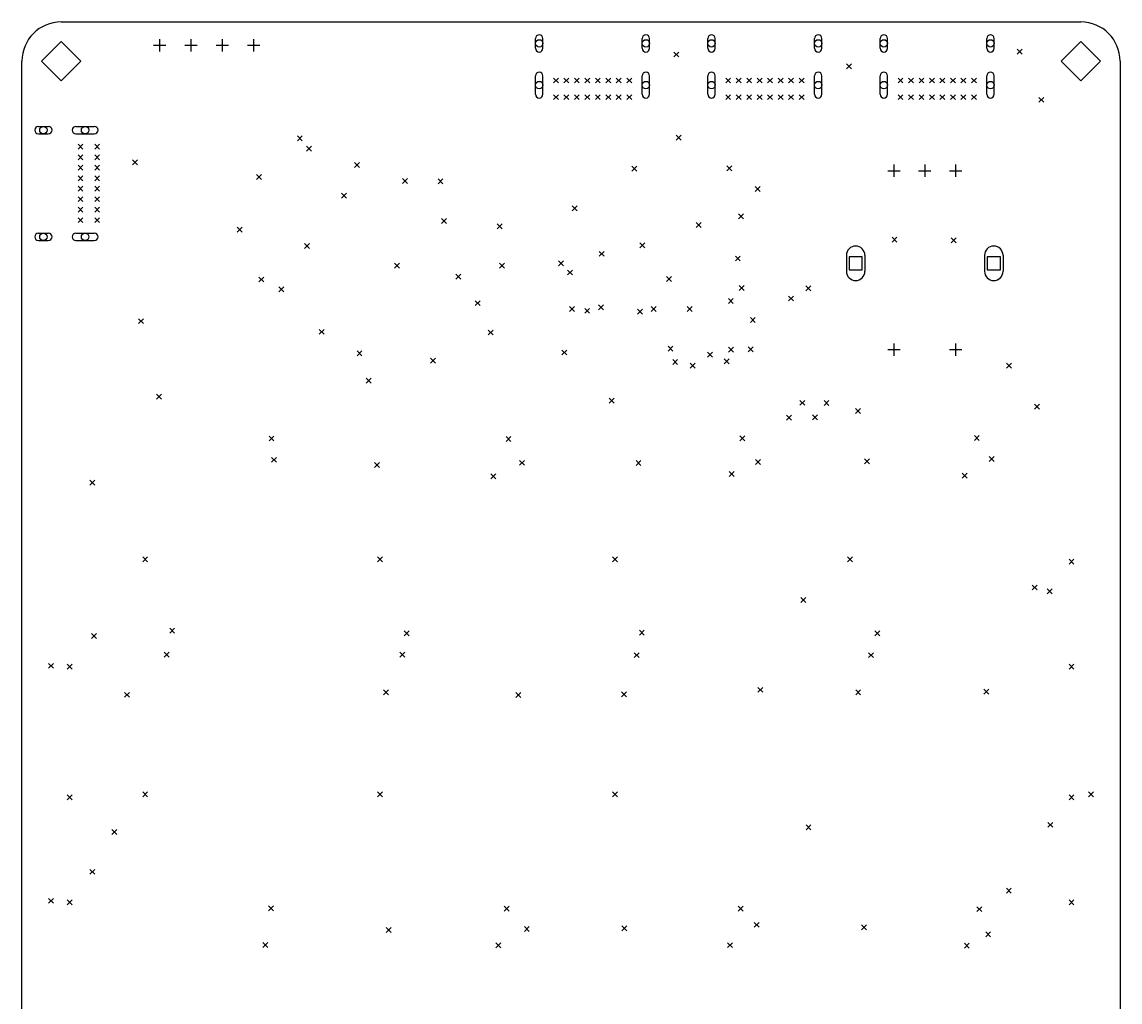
# Model space of a CAD drawing. Extents: x 40 to 137, y -218 to -60.
# Drawn here: x 43.7 to 132.7, y -139 to -59.6 of the extents above; entities that cross this region are included whole.
import ezdxf

# ---------------------------------------------------------------- set-up
doc = ezdxf.new("R2010")
doc.units = 0
doc.layers.add('BLACK', color=7, linetype='CONTINUOUS')

msp = doc.modelspace()

# ---------------------------------------------------------------- linework, layer by layer
at = {"layer": 'BLACK', "linetype": 'CONTINUOUS'}
for p, q in [((46.863, -59.563), (129.54, -59.563)), ((46.863, -61.138), (45.263, -62.738)), ((48.463, -62.738), (46.863, -61.138)), ((54.8513, -60.9553), (54.8513, -61.9553)), ((57.3913, -60.9553), (57.3913, -61.9553)), ((59.9313, -60.9553), (59.9313, -61.9553)), ((62.4713, -60.9553), (62.4713, -61.9553)), ((85.3259, -61.699), (85.3259, -60.899)), ((85.9259, -61.699), (85.9259, -60.899)), ((93.9759, -61.699), (93.9759, -60.899)), ((94.5759, -61.699), (94.5759, -60.899)), ((99.2959, -61.699), (99.2959, -60.899)), ((99.8959, -61.699), (99.8959, -60.899)), ((107.946, -61.699), (107.946, -60.899)), ((108.546, -61.699), (108.546, -60.899)), ((113.266, -61.699), (113.266, -60.899)), ((113.866, -61.699), (113.866, -60.899)), ((121.916, -61.699), (121.916, -60.899)), ((122.516, -61.699), (122.516, -60.899)), ((129.54, -61.138), (127.94, -62.738)), ((131.14, -62.738), (129.54, -61.138)), ((54.3513, -61.4553), (55.3513, -61.4553)), ((56.8913, -61.4553), (57.8913, -61.4553)), ((59.4313, -61.4553), (60.4313, -61.4553)), ((61.9713, -61.4553), (62.9713, -61.4553)), ((96.5384, -61.9995), (96.9384, -62.3995)), ((96.9384, -61.9995), (96.5384, -62.3995)), ((124.387, -61.776), (124.787, -62.176)), ((124.787, -61.776), (124.387, -62.176)), ((43.688, -187.325), (43.688, -62.738)), ((45.263, -62.738), (46.863, -64.338)), ((46.863, -64.338), (48.463, -62.738)), ((110.544, -62.9698), (110.944, -63.3698)), ((110.944, -62.9698), (110.544, -63.3698)), ((127.94, -62.738), (129.54, -64.338)), ((129.54, -64.338), (131.14, -62.738)), ((132.715, -62.738), (132.715, -187.325)), ((85.3259, -65.429), (85.3259, -63.929)), ((85.9259, -65.429), (85.9259, -63.929)), ((93.9759, -65.429), (93.9759, -63.929)), ((94.5759, -65.429), (94.5759, -63.929)), ((99.2959, -65.429), (99.2959, -63.929)), ((99.8959, -65.429), (99.8959, -63.929)), ((107.946, -65.429), (107.946, -63.929)), ((108.546, -65.429), (108.546, -63.929)), ((113.266, -65.429), (113.266, -63.929)), ((113.866, -65.429), (113.866, -63.929)), ((121.916, -65.429), (121.916, -63.929)), ((122.516, -65.429), (122.516, -63.929)), ((86.7759, -64.109), (87.1759, -64.509)), ((87.1759, -64.109), (86.7759, -64.509)), ((87.6259, -64.109), (88.0259, -64.509)), ((88.0259, -64.109), (87.6259, -64.509)), ((88.4759, -64.109), (88.8759, -64.509)), ((88.8759, -64.109), (88.4759, -64.509)), ((89.3259, -64.109), (89.7259, -64.509)), ((89.7259, -64.109), (89.3259, -64.509)), ((90.1759, -64.109), (90.5759, -64.509)), ((90.5759, -64.109), (90.1759, -64.509)), ((91.0259, -64.109), (91.4259, -64.509)), ((91.4259, -64.109), (91.0259, -64.509)), ((91.8759, -64.109), (92.2759, -64.509)), ((92.2759, -64.109), (91.8759, -64.509)), ((92.7259, -64.109), (93.1259, -64.509)), ((93.1259, -64.109), (92.7259, -64.509)), ((100.746, -64.109), (101.146, -64.509)), ((101.146, -64.109), (100.746, -64.509)), ((101.596, -64.109), (101.996, -64.509)), ((101.996, -64.109), (101.596, -64.509)), ((102.446, -64.109), (102.846, -64.509)), ((102.846, -64.109), (102.446, -64.509)), ((103.296, -64.109), (103.696, -64.509)), ((103.696, -64.109), (103.296, -64.509)), ((104.146, -64.109), (104.546, -64.509)), ((104.546, -64.109), (104.146, -64.509)), ((104.996, -64.109), (105.396, -64.509)), ((105.396, -64.109), (104.996, -64.509)), ((105.846, -64.109), (106.246, -64.509)), ((106.246, -64.109), (105.846, -64.509)), ((106.696, -64.109), (107.096, -64.509)), ((107.096, -64.109), (106.696, -64.509)), ((114.716, -64.109), (115.116, -64.509)), ((115.116, -64.109), (114.716, -64.509)), ((115.566, -64.109), (115.966, -64.509)), ((115.966, -64.109), (115.566, -64.509)), ((116.416, -64.109), (116.816, -64.509)), ((116.816, -64.109), (116.416, -64.509)), ((117.266, -64.109), (117.666, -64.509)), ((117.666, -64.109), (117.266, -64.509)), ((118.116, -64.109), (118.516, -64.509)), ((118.516, -64.109), (118.116, -64.509)), ((118.966, -64.109), (119.366, -64.509)), ((119.366, -64.109), (118.966, -64.509)), ((119.816, -64.109), (120.216, -64.509)), ((120.216, -64.109), (119.816, -64.509)), ((120.666, -64.109), (121.066, -64.509)), ((121.066, -64.109), (120.666, -64.509)), ((86.7759, -65.459), (87.1759, -65.859)), ((87.1759, -65.459), (86.7759, -65.859)), ((87.6259, -65.459), (88.0259, -65.859)), ((88.0259, -65.459), (87.6259, -65.859)), ((88.4759, -65.459), (88.8759, -65.859)), ((88.8759, -65.459), (88.4759, -65.859)), ((89.3259, -65.459), (89.7259, -65.859)), ((89.7259, -65.459), (89.3259, -65.859)), ((90.1759, -65.459), (90.5759, -65.859)), ((90.5759, -65.459), (90.1759, -65.859)), ((91.0259, -65.459), (91.4259, -65.859)), ((91.4259, -65.459), (91.0259, -65.859)), ((91.8759, -65.459), (92.2759, -65.859)), ((92.2759, -65.459), (91.8759, -65.859)), ((92.7259, -65.459), (93.1259, -65.859)), ((93.1259, -65.459), (92.7259, -65.859)), ((100.746, -65.459), (101.146, -65.859)), ((101.146, -65.459), (100.746, -65.859)), ((101.596, -65.459), (101.996, -65.859)), ((101.996, -65.459), (101.596, -65.859)), ((102.446, -65.459), (102.846, -65.859)), ((102.846, -65.459), (102.446, -65.859)), ((103.296, -65.459), (103.696, -65.859)), ((103.696, -65.459), (103.296, -65.859)), ((104.146, -65.459), (104.546, -65.859)), ((104.546, -65.459), (104.146, -65.859)), ((104.996, -65.459), (105.396, -65.859)), ((105.396, -65.459), (104.996, -65.859)), ((105.846, -65.459), (106.246, -65.859)), ((106.246, -65.459), (105.846, -65.859)), ((106.696, -65.459), (107.096, -65.859)), ((107.096, -65.459), (106.696, -65.859)), ((114.716, -65.459), (115.116, -65.859)), ((115.116, -65.459), (114.716, -65.859)), ((115.566, -65.459), (115.966, -65.859)), ((115.966, -65.459), (115.566, -65.859)), ((116.416, -65.459), (116.816, -65.859)), ((116.816, -65.459), (116.416, -65.859)), ((117.266, -65.459), (117.666, -65.859)), ((117.666, -65.459), (117.266, -65.859)), ((118.116, -65.459), (118.516, -65.859)), ((118.516, -65.459), (118.116, -65.859)), ((118.966, -65.459), (119.366, -65.859)), ((119.366, -65.459), (118.966, -65.859)), ((119.816, -65.459), (120.216, -65.859)), ((120.216, -65.459), (119.816, -65.859)), ((120.666, -65.459), (121.066, -65.859)), ((121.066, -65.459), (120.666, -65.859)), ((126.14, -65.6749), (126.54, -66.0749)), ((126.54, -65.6749), (126.14, -66.0749)), ((45.024, -68.0285), (45.824, -68.0285)), ((48.054, -68.0285), (49.554, -68.0285)), ((45.024, -68.6285), (45.824, -68.6285)), ((48.054, -68.6285), (49.554, -68.6285)), ((66.0178, -68.7864), (66.4178, -69.1864)), ((66.4178, -68.7864), (66.0178, -69.1864)), ((96.7264, -68.7402), (97.1264, -69.1402)), ((97.1264, -68.7402), (96.7264, -69.1402)), ((48.234, -69.4785), (48.634, -69.8785)), ((48.634, -69.4785), (48.234, -69.8785)), ((48.234, -70.3285), (48.634, -70.7285)), ((48.634, -70.3285), (48.234, -70.7285)), ((49.584, -69.4785), (49.984, -69.8785)), ((49.984, -69.4785), (49.584, -69.8785)), ((49.584, -70.3285), (49.984, -70.7285)), ((49.984, -70.3285), (49.584, -70.7285)), ((66.7544, -69.6246), (67.1544, -70.0246)), ((67.1544, -69.6246), (66.7544, -70.0246)), ((48.234, -71.1785), (48.634, -71.5785)), ((48.634, -71.1785), (48.234, -71.5785)), ((49.584, -71.1785), (49.984, -71.5785)), ((49.984, -71.1785), (49.584, -71.5785)), ((52.662, -70.7371), (53.062, -71.1371)), ((53.062, -70.7371), (52.662, -71.1371)), ((70.6595, -70.964), (71.0595, -71.364)), ((71.0595, -70.964), (70.6595, -71.364)), ((114.38, -71.128), (114.38, -72.128)), ((116.88, -71.128), (116.88, -72.128)), ((119.38, -71.128), (119.38, -72.128)), ((48.234, -72.0285), (48.634, -72.4285)), ((48.634, -72.0285), (48.234, -72.4285)), ((49.584, -72.0285), (49.984, -72.4285)), ((49.984, -72.0285), (49.584, -72.4285)), ((62.7158, -71.936), (63.1158, -72.336)), ((63.1158, -71.936), (62.7158, -72.336)), ((93.145, -71.2502), (93.545, -71.6502)), ((93.545, -71.2502), (93.145, -71.6502)), ((100.841, -71.2248), (101.241, -71.6248)), ((101.241, -71.2248), (100.841, -71.6248)), ((113.88, -71.628), (114.88, -71.628)), ((116.38, -71.628), (117.38, -71.628)), ((118.88, -71.628), (119.88, -71.628)), ((48.234, -72.8785), (48.634, -73.2785)), ((48.634, -72.8785), (48.234, -73.2785)), ((49.584, -72.8785), (49.984, -73.2785)), ((49.984, -72.8785), (49.584, -73.2785)), ((74.5395, -72.2535), (74.9395, -72.6535)), ((74.9395, -72.2535), (74.5395, -72.6535)), ((77.4224, -72.2916), (77.8224, -72.6916)), ((77.8224, -72.2916), (77.4224, -72.6916)), ((103.127, -72.9012), (103.527, -73.3012)), ((103.527, -72.9012), (103.127, -73.3012)), ((48.234, -73.7285), (48.634, -74.1285)), ((48.634, -73.7285), (48.234, -74.1285)), ((49.584, -73.7285), (49.984, -74.1285)), ((49.984, -73.7285), (49.584, -74.1285)), ((69.5992, -73.4473), (69.9992, -73.8473)), ((69.9992, -73.4473), (69.5992, -73.8473)), ((48.234, -74.5785), (48.634, -74.9785)), ((48.634, -74.5785), (48.234, -74.9785)), ((49.584, -74.5785), (49.984, -74.9785)), ((49.984, -74.5785), (49.584, -74.9785)), ((88.2936, -74.476), (88.6936, -74.876)), ((88.6936, -74.476), (88.2936, -74.876)), ((48.234, -75.4285), (48.634, -75.8285)), ((48.634, -75.4285), (48.234, -75.8285)), ((49.584, -75.4285), (49.984, -75.8285)), ((49.984, -75.4285), (49.584, -75.8285)), ((77.7145, -75.492), (78.1145, -75.892)), ((78.1145, -75.492), (77.7145, -75.892)), ((101.781, -75.111), (102.181, -75.511)), ((102.181, -75.111), (101.781, -75.511)), ((61.141, -76.2032), (61.541, -76.6032)), ((61.541, -76.2032), (61.141, -76.6032)), ((82.223, -75.9365), (82.623, -76.3365)), ((82.623, -75.9365), (82.223, -76.3365)), ((98.3622, -75.812), (98.7622, -76.212)), ((98.7622, -75.812), (98.3622, -76.212)), ((45.024, -76.6785), (45.824, -76.6785)), ((45.024, -77.2785), (45.824, -77.2785)), ((48.054, -76.6785), (49.554, -76.6785)), ((48.054, -77.2785), (49.554, -77.2785)), ((114.227, -77.016), (114.627, -77.416)), ((114.627, -77.016), (114.227, -77.416)), ((119.028, -77.0668), (119.428, -77.4668)), ((119.428, -77.0668), (119.028, -77.4668)), ((66.602, -77.524), (67.002, -77.924)), ((67.002, -77.524), (66.602, -77.924)), ((90.478, -78.159), (90.878, -78.559)), ((90.878, -78.159), (90.478, -78.559)), ((93.78, -77.4605), (94.18, -77.8605)), ((94.18, -77.4605), (93.78, -77.8605)), ((73.9045, -79.1115), (74.3045, -79.5115)), ((74.3045, -79.1115), (73.9045, -79.5115)), ((82.4135, -79.1115), (82.8135, -79.5115)), ((82.8135, -79.1115), (82.4135, -79.5115)), ((87.1858, -78.9308), (87.5858, -79.3308)), ((87.5858, -78.9308), (87.1858, -79.3308)), ((101.527, -78.54), (101.927, -78.94)), ((101.927, -78.54), (101.527, -78.94)), ((110.53, -78.478), (110.53, -79.778)), ((111.81, -78.5977), (110.75, -78.5977)), ((110.75, -78.5977), (110.75, -79.6583)), ((111.81, -79.6583), (111.81, -78.5977)), ((112.03, -78.478), (112.03, -79.778)), ((121.73, -78.478), (121.73, -79.778)), ((123.01, -78.5977), (121.95, -78.5977)), ((121.95, -78.5977), (121.95, -79.6583)), ((123.01, -79.6583), (123.01, -78.5977)), ((123.23, -78.478), (123.23, -79.778)), ((78.8575, -80.0005), (79.2575, -80.4005)), ((79.2575, -80.0005), (78.8575, -80.4005)), ((87.9282, -79.6732), (88.3282, -80.0732)), ((88.3282, -79.6732), (87.9282, -80.0732)), ((110.75, -79.6583), (111.81, -79.6583)), ((121.95, -79.6583), (123.01, -79.6583)), ((62.8936, -80.2418), (63.2936, -80.6418)), ((63.2936, -80.2418), (62.8936, -80.6418)), ((95.939, -80.191), (96.339, -80.591)), ((96.339, -80.191), (95.939, -80.591)), ((101.844, -80.9403), (102.245, -81.3403)), ((102.245, -80.9403), (101.844, -81.3403)), ((107.242, -80.953), (107.642, -81.353)), ((107.642, -80.953), (107.242, -81.353)), ((64.5171, -81.0415), (64.9171, -81.4415)), ((64.9171, -81.0415), (64.5171, -81.4415)), ((105.845, -81.7785), (106.245, -82.1785)), ((106.245, -81.7785), (105.845, -82.1785)), ((80.445, -82.1595), (80.845, -82.5595)), ((80.845, -82.1595), (80.445, -82.5595)), ((88.0777, -82.6294), (88.4777, -83.0294)), ((88.4777, -82.6294), (88.0777, -83.0294)), ((89.3096, -82.7818), (89.7096, -83.1818)), ((89.7096, -82.7818), (89.3096, -83.1818)), ((90.4319, -82.4899), (90.8319, -82.8899)), ((90.8319, -82.4899), (90.4319, -82.8899)), ((94.7113, -82.6396), (95.1113, -83.0396)), ((95.1113, -82.6396), (94.7113, -83.0396)), ((97.6306, -82.6396), (98.0306, -83.0396)), ((98.0306, -82.6396), (97.6306, -83.0396)), ((100.958, -81.9792), (101.358, -82.3792)), ((101.358, -81.9792), (100.958, -82.3792)), ((53.14, -83.62), (53.54, -84.02)), ((53.54, -83.62), (53.14, -84.02)), ((93.5895, -82.858), (93.9895, -83.258)), ((93.9895, -82.858), (93.5895, -83.258)), ((102.746, -83.5184), (103.146, -83.9184)), ((103.146, -83.5184), (102.746, -83.9184)), ((67.7958, -84.4836), (68.1958, -84.8836)), ((68.1958, -84.4836), (67.7958, -84.8836)), ((81.4864, -84.5344), (81.8864, -84.9344)), ((81.8864, -84.5344), (81.4864, -84.9344)), ((70.8565, -86.2235), (71.2565, -86.6235)), ((71.2565, -86.2235), (70.8565, -86.6235)), ((87.4681, -86.16), (87.8681, -86.56)), ((87.8681, -86.16), (87.4681, -86.56)), ((96.066, -85.8425), (96.466, -86.2425)), ((96.466, -85.8425), (96.066, -86.2425)), ((99.2791, -86.3251), (99.6791, -86.7251)), ((99.6791, -86.3251), (99.2791, -86.7251)), ((100.981, -85.9314), (101.381, -86.3314)), ((101.381, -85.9314), (100.981, -86.3314)), ((102.568, -85.906), (102.968, -86.306)), ((102.968, -85.906), (102.568, -86.306)), ((113.88, -86.128), (114.88, -86.128)), ((114.38, -85.628), (114.38, -86.628)), ((118.88, -86.128), (119.88, -86.128)), ((119.38, -85.628), (119.38, -86.628)), ((76.8128, -86.8204), (77.2128, -87.2204)), ((77.2128, -86.8204), (76.8128, -87.2204)), ((96.447, -86.922), (96.847, -87.322)), ((96.847, -86.922), (96.447, -87.322)), ((97.8567, -87.2268), (98.2567, -87.6268)), ((98.2567, -87.2268), (97.8567, -87.6268)), ((100.624, -86.8656), (101.024, -87.2656)), ((101.024, -86.8656), (100.624, -87.2656)), ((123.503, -87.2166), (123.903, -87.6166)), ((123.903, -87.2166), (123.503, -87.6166)), ((71.6058, -88.446), (72.0058, -88.846)), ((72.0058, -88.446), (71.6058, -88.846)), ((54.6005, -89.7287), (55.0005, -90.1287)), ((55.0005, -89.7287), (54.6005, -90.1287)), ((91.2908, -90.0716), (91.6908, -90.4716)), ((91.6908, -90.0716), (91.2908, -90.4716)), ((106.747, -90.2367), (107.147, -90.6367)), ((107.147, -90.2367), (106.747, -90.6367)), ((108.715, -90.2494), (109.115, -90.6494)), ((109.115, -90.2494), (108.715, -90.6494)), ((125.784, -90.5415), (126.184, -90.9415)), ((126.184, -90.5415), (125.784, -90.9415)), ((105.68, -91.4305), (106.08, -91.8305)), ((106.08, -91.4305), (105.68, -91.8305)), ((107.788, -91.4178), (108.188, -91.8178)), ((108.188, -91.4178), (107.788, -91.8178)), ((111.268, -90.9098), (111.668, -91.3098)), ((111.668, -90.9098), (111.268, -91.3098)), ((63.7191, -93.1323), (64.1191, -93.5323)), ((64.1191, -93.1323), (63.7191, -93.5323)), ((82.9342, -93.1704), (83.3342, -93.5704)), ((83.3342, -93.1704), (82.9342, -93.5704)), ((101.883, -93.1069), (102.283, -93.5069)), ((102.283, -93.1069), (101.883, -93.5069)), ((120.907, -93.0815), (121.307, -93.4815)), ((121.307, -93.0815), (120.907, -93.4815)), ((63.9223, -94.8595), (64.3223, -95.2595)), ((64.3223, -94.8595), (63.9223, -95.2595)), ((84.0264, -95.1008), (84.4264, -95.5008)), ((84.4264, -95.1008), (84.0264, -95.5008)), ((93.4752, -95.1262), (93.8752, -95.5262)), ((93.8752, -95.1262), (93.4752, -95.5262)), ((103.153, -95.0373), (103.553, -95.4373)), ((103.553, -95.0373), (103.153, -95.4373)), ((112.006, -94.9738), (112.406, -95.3738)), ((112.406, -94.9738), (112.006, -95.3738)), ((122.101, -94.7833), (122.501, -95.1833)), ((122.501, -94.7833), (122.101, -95.1833)), ((72.2662, -95.2786), (72.6662, -95.6786)), ((72.6662, -95.2786), (72.2662, -95.6786)), ((101.032, -96.0025), (101.432, -96.4025)), ((101.432, -96.0025), (101.032, -96.4025)), ((119.917, -96.1422), (120.317, -96.5422)), ((120.317, -96.1422), (119.917, -96.5422)), ((49.203, -96.701), (49.603, -97.101)), ((49.603, -96.701), (49.203, -97.101)), ((81.715, -96.193), (82.115, -96.593)), ((82.115, -96.193), (81.715, -96.593)), ((53.475, -102.924), (53.875, -103.324)), ((53.875, -102.924), (53.475, -103.324)), ((72.525, -102.924), (72.925, -103.324)), ((72.925, -102.924), (72.525, -103.324)), ((91.575, -102.924), (91.975, -103.324)), ((91.975, -102.924), (91.575, -103.324)), ((110.625, -102.924), (111.025, -103.324)), ((111.025, -102.924), (110.625, -103.324)), ((128.578, -103.114), (128.978, -103.514)), ((128.978, -103.114), (128.578, -103.514)), ((125.593, -105.21), (125.993, -105.61)), ((125.993, -105.21), (125.593, -105.61)), ((126.8, -105.527), (127.2, -105.927)), ((127.2, -105.527), (126.8, -105.927)), ((106.848, -106.213), (107.248, -106.613)), ((107.248, -106.213), (106.848, -106.613)), ((49.33, -109.147), (49.73, -109.547)), ((49.73, -109.147), (49.33, -109.547)), ((55.6673, -108.703), (56.0673, -109.102)), ((56.0673, -108.703), (55.6673, -109.102)), ((74.6792, -108.931), (75.0792, -109.331)), ((75.0792, -108.931), (74.6792, -109.331)), ((93.7419, -108.868), (94.1419, -109.268)), ((94.1419, -108.868), (93.7419, -109.268)), ((112.83, -108.918), (113.23, -109.318)), ((113.23, -108.918), (112.83, -109.318)), ((55.2228, -110.646), (55.6228, -111.046)), ((55.6228, -110.646), (55.2228, -111.046)), ((74.3236, -110.646), (74.7236, -111.046)), ((74.7236, -110.646), (74.3236, -111.046)), ((93.3228, -110.696), (93.7228, -111.096)), ((93.7228, -110.696), (93.3228, -111.096)), ((112.322, -110.696), (112.722, -111.096)), ((112.722, -110.696), (112.322, -111.096)), ((45.8375, -111.56), (46.2375, -111.96)), ((46.2375, -111.56), (45.8375, -111.96)), ((47.3615, -111.623), (47.7615, -112.023)), ((47.7615, -111.623), (47.3615, -112.023)), ((128.578, -111.623), (128.978, -112.023)), ((128.978, -111.623), (128.578, -112.023)), ((51.997, -113.909), (52.397, -114.309)), ((52.397, -113.909), (51.997, -114.309)), ((73.0028, -113.706), (73.4028, -114.106)), ((73.4028, -113.706), (73.0028, -114.106)), ((83.7216, -113.922), (84.1216, -114.322)), ((84.1216, -113.922), (83.7216, -114.322)), ((92.3068, -113.871), (92.7068, -114.271)), ((92.7068, -113.871), (92.3068, -114.271)), ((103.343, -113.503), (103.743, -113.903)), ((103.743, -113.503), (103.343, -113.903)), ((111.281, -113.706), (111.681, -114.106)), ((111.681, -113.706), (111.281, -114.106)), ((121.682, -113.655), (122.082, -114.055)), ((122.082, -113.655), (121.682, -114.055)), ((47.3615, -122.228), (47.7615, -122.628)), ((47.7615, -122.228), (47.3615, -122.628)), ((53.475, -121.974), (53.875, -122.374)), ((53.875, -121.974), (53.475, -122.374)), ((72.525, -121.974), (72.925, -122.374)), ((72.925, -121.974), (72.525, -122.374)), ((91.575, -121.974), (91.975, -122.374)), ((91.975, -121.974), (91.575, -122.374)), ((128.578, -122.228), (128.978, -122.628)), ((128.978, -122.228), (128.578, -122.628)), ((130.165, -121.974), (130.565, -122.374)), ((130.565, -121.974), (130.165, -122.374)), ((126.863, -124.45), (127.263, -124.85)), ((127.263, -124.45), (126.863, -124.85)), ((50.981, -125.022), (51.381, -125.422)), ((51.381, -125.022), (50.981, -125.422)), ((107.255, -124.641), (107.655, -125.041)), ((107.655, -124.641), (107.255, -125.041)), ((49.203, -128.261), (49.603, -128.66)), ((49.603, -128.261), (49.203, -128.66)), ((123.498, -129.784), (123.898, -130.184)), ((123.898, -129.784), (123.498, -130.184)), ((45.8375, -130.61), (46.2375, -131.01)), ((46.2375, -130.61), (45.8375, -131.01)), ((47.3615, -130.737), (47.7615, -131.137)), ((47.7615, -130.737), (47.3615, -131.137)), ((128.578, -130.737), (128.978, -131.137)), ((128.978, -130.737), (128.578, -131.137)), ((63.681, -131.22), (64.081, -131.62)), ((64.081, -131.22), (63.681, -131.62)), ((82.7818, -131.245), (83.1818, -131.645)), ((83.1818, -131.245), (82.7818, -131.645)), ((101.756, -131.245), (102.156, -131.645)), ((102.156, -131.245), (101.756, -131.645)), ((121.098, -131.283), (121.498, -131.683)), ((121.498, -131.283), (121.098, -131.683)), ((103.064, -132.553), (103.464, -132.953)), ((103.464, -132.553), (103.064, -132.953)), ((73.2187, -132.985), (73.6187, -133.385)), ((73.6187, -132.985), (73.2187, -133.385)), ((84.4201, -132.883), (84.8201, -133.283)), ((84.8201, -132.883), (84.4201, -133.283)), ((92.3195, -132.845), (92.7195, -133.245)), ((92.7195, -132.845), (92.3195, -133.245)), ((111.75, -132.756), (112.15, -133.156)), ((112.15, -132.756), (111.75, -133.156)), ((121.822, -133.315), (122.222, -133.715)), ((122.222, -133.315), (121.822, -133.715)), ((63.2238, -134.191), (63.6238, -134.591)), ((63.6238, -134.191), (63.2238, -134.591)), ((82.1087, -134.217), (82.5087, -134.617)), ((82.5087, -134.217), (82.1087, -134.617)), ((100.892, -134.204), (101.292, -134.604)), ((101.292, -134.204), (100.892, -134.604)), ((120.094, -134.242), (120.494, -134.642)), ((120.494, -134.242), (120.094, -134.642))]:
    msp.add_line(p, q, dxfattribs=at)
at = {"layer": 'BLACK'}
for centre in [(85.6259, -61.299), (94.2759, -61.299), (99.5959, -61.299), (108.246, -61.299), (113.566, -61.299), (122.216, -61.299), (85.6259, -64.679), (94.2759, -64.679), (99.5959, -64.679), (108.246, -64.679), (113.566, -64.679), (122.216, -64.679), (45.424, -68.3285), (48.804, -68.3285), (45.424, -76.9785), (48.804, -76.9785)]:
    msp.add_circle(centre, 0.3, dxfattribs=at)
for centre, radius, start, end in [((46.863, -62.738), 3.175, 90, 180), ((129.54, -62.738), 3.175, 0, 90), ((85.6259, -60.899), 0.3, 360, 540), ((94.2759, -60.899), 0.3, 360, 540), ((99.5959, -60.899), 0.3, 360, 540), ((108.246, -60.899), 0.3, 360, 540), ((113.566, -60.899), 0.3, 360, 540), ((122.216, -60.899), 0.3, 360, 540), ((85.6259, -61.699), 0.3, 180, 360), ((94.2759, -61.699), 0.3, 180, 360), ((99.5959, -61.699), 0.3, 180, 360), ((108.246, -61.699), 0.3, 180, 360), ((113.566, -61.699), 0.3, 180, 360), ((122.216, -61.699), 0.3, 180, 360), ((85.6259, -63.929), 0.3, 360, 540), ((94.2759, -63.929), 0.3, 360, 540), ((99.5959, -63.929), 0.3, 360, 540), ((108.246, -63.929), 0.3, 360, 540), ((113.566, -63.929), 0.3, 360, 540), ((122.216, -63.929), 0.3, 360, 540), ((85.6259, -65.429), 0.3, 180, 360), ((94.2759, -65.429), 0.3, 180, 360), ((99.5959, -65.429), 0.3, 180, 360), ((108.246, -65.429), 0.3, 180, 360), ((113.566, -65.429), 0.3, 180, 360), ((122.216, -65.429), 0.3, 180, 360), ((45.024, -68.3285), 0.3, 90, 270), ((45.824, -68.3285), 0.3, 270, 450), ((48.054, -68.3285), 0.3, 90, 270), ((49.554, -68.3285), 0.3, 270, 450), ((45.024, -76.9785), 0.3, 90, 270), ((45.824, -76.9785), 0.3, 270, 450), ((48.054, -76.9785), 0.3, 90, 270), ((49.554, -76.9785), 0.3, 270, 450), ((111.28, -78.478), 0.75, 0, 180), ((122.48, -78.478), 0.75, 0, 180), ((111.28, -79.778), 0.75, 180, 360), ((122.48, -79.778), 0.75, 180, 360)]:
    msp.add_arc(centre, radius, start, end, dxfattribs=at)

doc.saveas('drawing.dxf')
